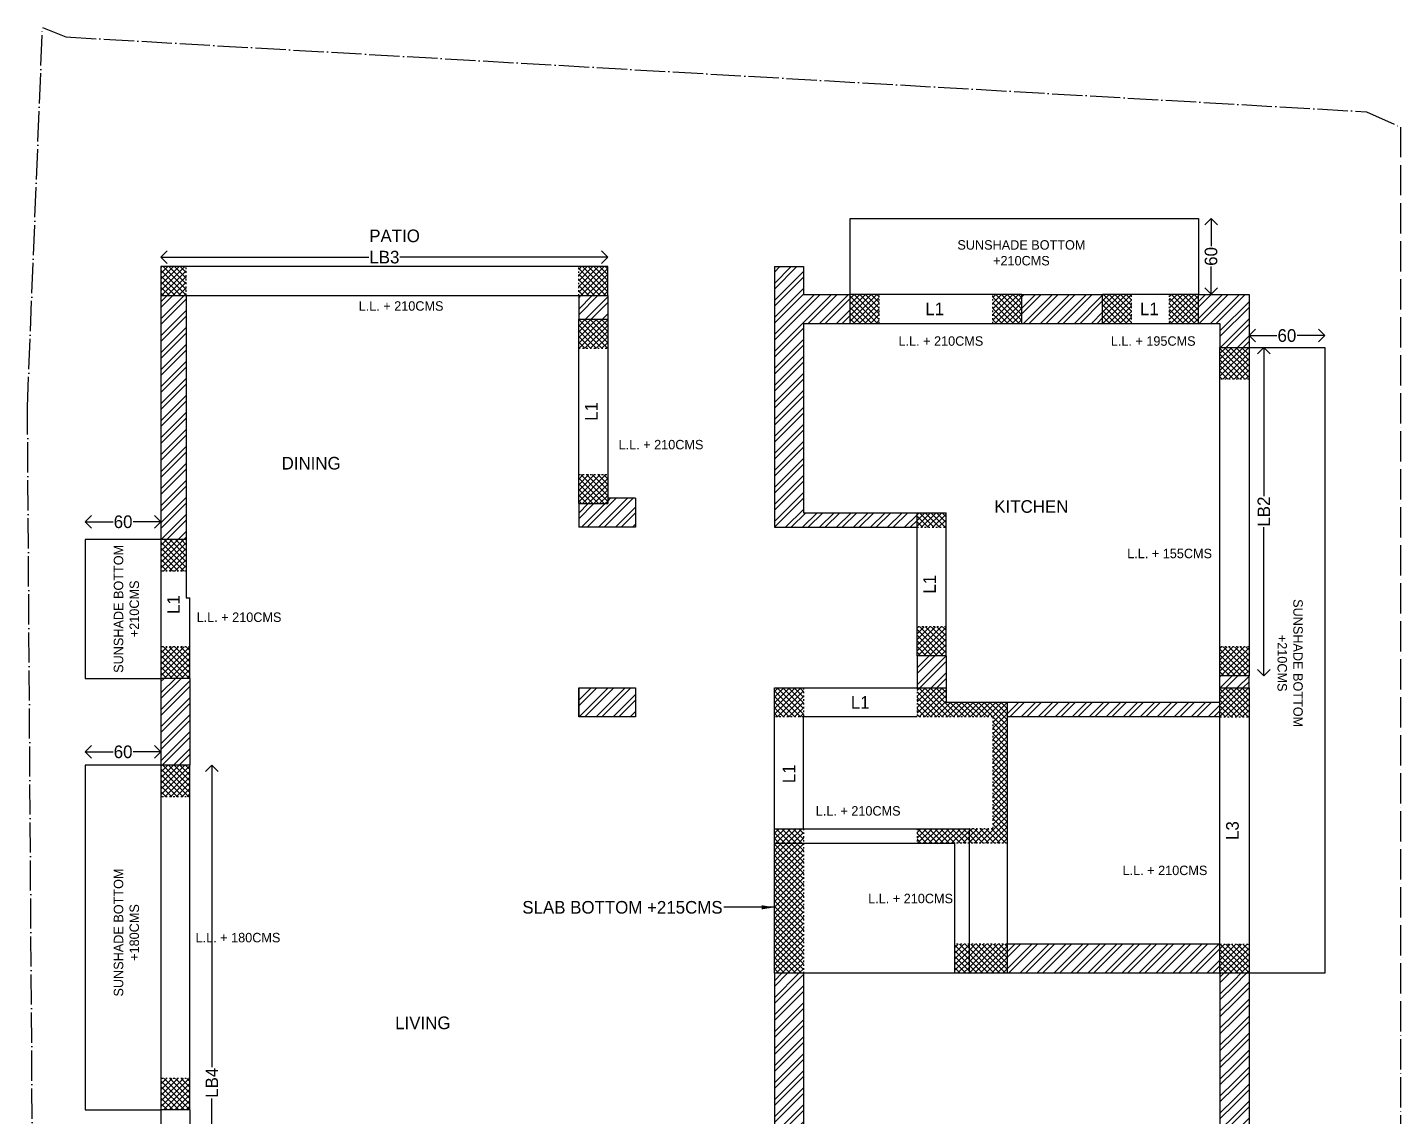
# Model space of a CAD drawing. Header units: metres. Extents: x -16 to 65907, y -5261 to 15511.
# Drawn here: x 19477 to 20564, y 2139 to 3002 of the extents above; entities that cross this region are included whole.
import ezdxf

# ---------------------------------------------------------------- set-up
doc = ezdxf.new("R2010")
doc.units = ezdxf.units.M
doc.header["$PDMODE"] = 67
doc.header["$PDSIZE"] = -5
doc.linetypes.add('ACAD_ISO03W100', pattern=[30, 12, -18])
doc.linetypes.add('ACAD_ISO04W100', pattern=[30, 24, -3, 0, -3])
doc.layers.get('0').update_dxf_attribs({"color": 6})
for name, color, linetype in [('BC-BOUNDARY', 3, 'ACAD_ISO04W100'), ('BC-DIMENSION', 8, 'Continuous'), ('BC-HATCH', 8, 'Continuous'), ('BC-LINTELS', 134, 'Continuous'), ('BC-SUNSHADE', 64, 'Continuous'), ('BC-TEXT', 7, 'Continuous'), ('BC-WALLS', 1, 'Continuous'), ('BC-WHITECOLOR', 7, 'Continuous')]:
    doc.layers.add(name, color=color, linetype=linetype)
doc.styles.add('BC-1IN50-1', font='FreeSans.ttf', dxfattribs={"height": 10})
doc.dimstyles.new('BC-1IN50-1', dxfattribs={"dimtxt": 10, "dimasz": 10, "dimexe": 0.18, "dimexo": 0.0625, "dimgap": 1, "dimtad": 0, "dimdec": 1, "dimzin": 12, "dimdsep": 46, "dimtxsty": 'BC-1IN50-1', "dimblk": 'OPEN90', "dimcen": 0.09, "dimse1": 1, "dimse2": 1, "dimclrd": 8, "dimclre": 256, "dimclrt": 7, "dimadec": 0, "dimazin": 0, "dimtfac": 1, "dimtdec": 0, "dimtofl": 0, "dimtmove": 1, "dimatfit": 3, "dimfxl": 1, "dimtolj": 1, "dimtzin": 0, "dimlwd": -3, "dimarcsym": 0})

# ---------------------------------------------------------------- blocks, each defined once
blk = doc.blocks.new('_OPEN90')
at = {"color": 0, "linetype": 'ByBlock'}
for p, q in [((0, 0), (-1, 0)), ((-0.5, 0.5), (0, 0)), ((0, 0), (-0.5, -0.5))]:
    blk.add_line(p, q, dxfattribs=at)
blk = doc.blocks.new('*D1463')
at = {"layer": 'BC-HATCH', "color": 8, "linetype": 'Continuous', "lineweight": -3}
for p, q in [((20454.4, 2758), (20466.4, 2758)), ((20494.4, 2758), (20482.4, 2758))]:
    blk.add_line(p, q, dxfattribs=at)
at = {"layer": 'Defpoints', "color": 0}
for p in [(20504.4, 2758), (20444.4, 2748.6), (20504.4, 2748.6)]:
    blk.add_point(p, dxfattribs=at)
at = {"layer": 'BC-HATCH', "color": 8, "lineweight": -3, "xscale": 10, "yscale": 10, "zscale": 10, "rotation": 180}
blk.add_blockref('_OPEN90', (20444.4, 2758), dxfattribs=at)
at = {"layer": 'BC-HATCH', "color": 8, "lineweight": -3, "xscale": 10, "yscale": 10, "zscale": 10}
blk.add_blockref('_OPEN90', (20504.4, 2758), dxfattribs=at)
at = {"layer": 'BC-HATCH', "color": 7, "insert": (20474.4, 2758), "char_height": 10, "attachment_point": 5, "style": 'BC-1IN50-1'}
blk.add_mtext('\\A1;60', dxfattribs=at)
blk = doc.blocks.new('*D1464')
at = {"layer": 'BC-HATCH', "color": 8, "linetype": 'Continuous', "lineweight": -3}
for p, q in [((20414.3, 2840.7), (20414.3, 2828.7)), ((20414.3, 2800.7), (20414.3, 2812.7))]:
    blk.add_line(p, q, dxfattribs=at)
at = {"layer": 'Defpoints', "color": 0}
for p in [(20404.4, 2850.7), (20404.4, 2790.7), (20414.3, 2790.7)]:
    blk.add_point(p, dxfattribs=at)
at = {"layer": 'BC-HATCH', "color": 8, "lineweight": -3, "xscale": 10, "yscale": 10, "zscale": 10}
for p, rotation in [((20414.3, 2850.7), 90), ((20414.3, 2790.7), 270)]:
    blk.add_blockref('_OPEN90', p, dxfattribs=dict(at, rotation=rotation))
at = {"layer": 'BC-HATCH', "color": 7, "insert": (20414.3, 2820.7), "char_height": 10, "attachment_point": 5, "rotation": 90, "style": 'BC-1IN50-1'}
blk.add_mtext('\\A1;60', dxfattribs=at)
blk = doc.blocks.new('*D1465')
at = {"layer": 'BC-HATCH', "color": 8, "linetype": 'Continuous', "lineweight": -3}
for p, q in [((19532.4, 2610.5), (19544.4, 2610.5)), ((19572.4, 2610.5), (19560.4, 2610.5))]:
    blk.add_line(p, q, dxfattribs=at)
at = {"layer": 'Defpoints', "color": 0}
for p in [(19522.4, 2610.5), (19522.4, 2596.4), (19582.4, 2596.4)]:
    blk.add_point(p, dxfattribs=at)
at = {"layer": 'BC-HATCH', "color": 8, "lineweight": -3, "xscale": 10, "yscale": 10, "zscale": 10, "rotation": 180}
blk.add_blockref('_OPEN90', (19522.4, 2610.5), dxfattribs=at)
at = {"layer": 'BC-HATCH', "color": 8, "lineweight": -3, "xscale": 10, "yscale": 10, "zscale": 10}
blk.add_blockref('_OPEN90', (19582.4, 2610.5), dxfattribs=at)
at = {"layer": 'BC-HATCH', "color": 7, "insert": (19552.4, 2610.5), "char_height": 10, "attachment_point": 5, "style": 'BC-1IN50-1'}
blk.add_mtext('\\A1;60', dxfattribs=at)
blk = doc.blocks.new('*D1466')
at = {"layer": 'BC-HATCH', "color": 8, "linetype": 'Continuous', "lineweight": -3}
for p, q in [((19532.4, 2428.3), (19544.4, 2428.3)), ((19572.4, 2428.3), (19560.4, 2428.3))]:
    blk.add_line(p, q, dxfattribs=at)
at = {"layer": 'Defpoints', "color": 0}
for p in [(19522.4, 2428.3), (19522.4, 2417.7), (19582.4, 2417.7)]:
    blk.add_point(p, dxfattribs=at)
at = {"layer": 'BC-HATCH', "color": 8, "lineweight": -3, "xscale": 10, "yscale": 10, "zscale": 10, "rotation": 180}
blk.add_blockref('_OPEN90', (19522.4, 2428.3), dxfattribs=at)
at = {"layer": 'BC-HATCH', "color": 8, "lineweight": -3, "xscale": 10, "yscale": 10, "zscale": 10}
blk.add_blockref('_OPEN90', (19582.4, 2428.3), dxfattribs=at)
at = {"layer": 'BC-HATCH', "color": 7, "insert": (19552.4, 2428.3), "char_height": 10, "attachment_point": 5, "style": 'BC-1IN50-1'}
blk.add_mtext('\\A1;60', dxfattribs=at)
blk = doc.blocks.new('*D1522')
at = {"layer": 'BC-DIMENSION', "color": 8, "linetype": 'Continuous', "lineweight": -3}
for p, q in [((19622.7, 2407.7), (19622.7, 2178.6)), ((19622.7, 1924.7), (19622.7, 2153.7))]:
    blk.add_line(p, q, dxfattribs=at)
at = {"layer": 'Defpoints', "color": 0}
for p in [(19582.4, 2417.7), (19622.7, 2417.7), (19582.4, 1914.7)]:
    blk.add_point(p, dxfattribs=at)
at = {"layer": 'BC-DIMENSION', "color": 8, "lineweight": -3, "xscale": 10, "yscale": 10, "zscale": 10}
for p, rotation in [((19622.7, 2417.7), 90), ((19622.7, 1914.7), 270)]:
    blk.add_blockref('_OPEN90', p, dxfattribs=dict(at, rotation=rotation))
at = {"layer": 'BC-DIMENSION', "color": 7, "insert": (19622.7, 2166.2), "char_height": 10, "attachment_point": 5, "rotation": 90, "style": 'BC-1IN50-1'}
blk.add_mtext('\\A1;{LB4}', dxfattribs=at)
blk = doc.blocks.new('*D1524')
at = {"layer": 'BC-DIMENSION', "color": 8, "linetype": 'Continuous', "lineweight": -3}
for p, q in [((19592.4, 2820.1), (19747, 2820.1)), ((19926.4, 2820.1), (19771.7, 2820.1))]:
    blk.add_line(p, q, dxfattribs=at)
at = {"layer": 'Defpoints', "color": 0}
for p in [(19936.4, 2820.1), (19582.4, 2812.7), (19936.4, 2812.7)]:
    blk.add_point(p, dxfattribs=at)
at = {"layer": 'BC-DIMENSION', "color": 8, "lineweight": -3, "xscale": 10, "yscale": 10, "zscale": 10, "rotation": 180}
blk.add_blockref('_OPEN90', (19582.4, 2820.1), dxfattribs=at)
at = {"layer": 'BC-DIMENSION', "color": 8, "lineweight": -3, "xscale": 10, "yscale": 10, "zscale": 10}
blk.add_blockref('_OPEN90', (19936.4, 2820.1), dxfattribs=at)
at = {"layer": 'BC-DIMENSION', "color": 7, "insert": (19759.4, 2820.1), "char_height": 10, "attachment_point": 5, "style": 'BC-1IN50-1'}
blk.add_mtext('\\A1;{LB3}', dxfattribs=at)
blk = doc.blocks.new('*D1525')
at = {"layer": 'BC-DIMENSION', "color": 8, "linetype": 'Continuous', "lineweight": -3}
for p, q in [((20456.1, 2738.6), (20456.1, 2630.9)), ((20456.1, 2498.6), (20456.1, 2606.2))]:
    blk.add_line(p, q, dxfattribs=at)
at = {"layer": 'Defpoints', "color": 0}
for p in [(20444.4, 2748.6), (20456.1, 2748.6), (20444.4, 2488.6)]:
    blk.add_point(p, dxfattribs=at)
at = {"layer": 'BC-DIMENSION', "color": 8, "lineweight": -3, "xscale": 10, "yscale": 10, "zscale": 10}
for p, rotation in [((20456.1, 2748.6), 90), ((20456.1, 2488.6), 270)]:
    blk.add_blockref('_OPEN90', p, dxfattribs=dict(at, rotation=rotation))
at = {"layer": 'BC-DIMENSION', "color": 7, "insert": (20456.1, 2618.6), "char_height": 10, "attachment_point": 5, "rotation": 90, "style": 'BC-1IN50-1'}
blk.add_mtext('\\A1;{LB2}', dxfattribs=at)

msp = doc.modelspace()

# ---------------------------------------------------------------- hatches: boundary and pattern name
at = {"layer": 'BC-HATCH', "linetype": 'Continuous'}
h = msp.add_hatch(dxfattribs=at)
h.set_pattern_fill('ANSI37', color=256, style=0)
h.paths.add_polyline_path([(19602.377, 2789.687), (19602.377, 2812.687), (19582.377, 2812.687), (19582.377, 2789.687)])
h = msp.add_hatch(dxfattribs=at)
h.set_pattern_fill('ANSI37', color=256, style=0)
h.paths.add_polyline_path([(19936.377, 2789.687), (19936.377, 2812.687), (19913.377, 2812.687), (19913.377, 2789.687)])
h = msp.add_hatch(dxfattribs=at)
h.set_pattern_fill('ANSI32', color=256, style=0)
h.paths.add_polyline_path([(20128.377, 2767.671), (20128.377, 2790.671), (20091.377, 2790.671), (20091.377, 2812.687), (20068.377, 2812.687), (20068.377, 2629.159), (20068.377, 2606.159), (20181.377, 2606.159), (20181.377, 2617.659), (20091.377, 2617.659), (20091.377, 2767.671)])
h = msp.add_hatch(dxfattribs=at)
h.set_pattern_fill('ANSI32', color=256, style=0)
h.paths.add_polyline_path([(19602.377, 2596.409), (19602.377, 2789.687), (19582.377, 2789.687), (19582.377, 2596.409)])
h = msp.add_hatch(dxfattribs=at)
h.set_pattern_fill('ANSI32', color=256, style=0)
h.paths.add_polyline_path([(19936.377, 2770.923), (19936.377, 2789.687), (19913.377, 2789.687), (19913.377, 2770.923)])
h = msp.add_hatch(dxfattribs=at)
h.set_pattern_fill('ANSI37', color=256, style=0)
h.paths.add_polyline_path([(20151.377, 2767.671), (20151.377, 2790.671), (20128.377, 2790.671), (20128.377, 2767.671)])
h = msp.add_hatch(dxfattribs=at)
h.set_pattern_fill('ANSI37', color=256, style=0)
h.paths.add_polyline_path([(20264.377, 2767.671), (20264.377, 2790.671), (20241.377, 2790.671), (20241.377, 2767.671)])
h = msp.add_hatch(dxfattribs=at)
h.set_pattern_fill('ANSI32', color=256, style=0)
h.paths.add_polyline_path([(20328.377, 2767.671), (20328.377, 2790.671), (20264.377, 2790.671), (20264.377, 2767.671)])
h = msp.add_hatch(dxfattribs=at)
h.set_pattern_fill('ANSI37', color=256, style=0)
h.paths.add_polyline_path([(20351.377, 2767.671), (20351.377, 2790.671), (20328.377, 2790.671), (20328.377, 2767.671)])
h = msp.add_hatch(dxfattribs=at)
h.set_pattern_fill('ANSI37', color=256, style=0)
h.paths.add_polyline_path([(20404.377, 2767.671), (20404.377, 2790.671), (20381.377, 2790.671), (20381.377, 2767.671)])
h = msp.add_hatch(dxfattribs=at)
h.set_pattern_fill('ANSI32', color=256, style=0)
h.paths.add_polyline_path([(20444.377, 2748.565), (20444.377, 2790.671), (20404.377, 2790.671), (20404.377, 2767.671), (20421.377, 2767.671), (20421.377, 2748.565)])
h = msp.add_hatch(dxfattribs=at)
h.set_pattern_fill('ANSI37', color=256, style=0)
h.paths.add_polyline_path([(19936.377, 2747.923), (19936.377, 2770.923), (19913.377, 2770.923), (19913.377, 2747.923)])
h = msp.add_hatch(dxfattribs=at)
h.set_pattern_fill('ANSI37', color=256, style=0)
h.paths.add_polyline_path([(20444.377, 2723.565), (20444.377, 2748.565), (20421.377, 2748.565), (20421.377, 2723.565)])
h = msp.add_hatch(dxfattribs=at)
h.set_pattern_fill('ANSI37', color=256, style=0)
h.paths.add_polyline_path([(19936.377, 2624.923), (19936.377, 2647.923), (19913.377, 2647.923), (19913.377, 2624.923)])
h = msp.add_hatch(dxfattribs=at)
h.set_pattern_fill('ANSI32', color=256, style=0)
h.paths.add_polyline_path([(19958.377, 2606.159), (19958.377, 2629.159), (19936.377, 2629.159), (19936.377, 2624.923), (19913.377, 2624.923), (19913.377, 2606.159)])
h = msp.add_hatch(dxfattribs=at)
h.set_pattern_fill('ANSI37', color=256, style=0)
h.paths.add_polyline_path([(20204.377, 2606.159), (20204.377, 2617.659), (20181.377, 2617.659), (20181.377, 2606.159)])
h = msp.add_hatch(dxfattribs=at)
h.set_pattern_fill('ANSI37', color=256, style=0)
h.paths.add_polyline_path([(19602.377, 2571.409), (19602.377, 2596.409), (19582.377, 2596.409), (19582.377, 2571.409)])
h = msp.add_hatch(dxfattribs=at)
h.set_pattern_fill('ANSI37', color=256, style=0)
h.paths.add_polyline_path([(20204.377, 2504.459), (20204.377, 2527.459), (20181.377, 2527.459), (20181.377, 2504.459)])
h = msp.add_hatch(dxfattribs=at)
h.set_pattern_fill('ANSI37', color=256, style=0)
h.paths.add_polyline_path([(19605.377, 2486.4), (19605.377, 2511.4), (19582.377, 2511.4), (19582.377, 2486.4)])
h = msp.add_hatch(dxfattribs=at)
h.set_pattern_fill('ANSI32', color=256, style=0)
h.paths.add_polyline_path([(20204.377, 2478.959), (20204.377, 2504.459), (20181.377, 2504.459), (20181.377, 2478.959)])
h = msp.add_hatch(dxfattribs=at)
h.set_pattern_fill('ANSI37', color=256, style=0)
h.paths.add_polyline_path([(20444.377, 2488.565), (20444.377, 2511.565), (20421.377, 2511.565), (20421.377, 2488.565)])
h = msp.add_hatch(dxfattribs=at)
h.set_pattern_fill('ANSI32', color=256, style=0)
h.paths.add_polyline_path([(19605.377, 2417.659), (19605.377, 2486.4), (19582.377, 2486.4), (19582.377, 2417.659)])
h = msp.add_hatch(dxfattribs=at)
h.set_pattern_fill('ANSI32', color=256, style=0)
h.paths.add_polyline_path([(20444.377, 2478.959), (20444.377, 2488.565), (20421.377, 2488.565), (20421.377, 2478.959)])
h = msp.add_hatch(dxfattribs=at)
h.set_pattern_fill('ANSI32', color=256, style=0)
h.paths.add_polyline_path([(19958.377, 2455.959), (19958.377, 2478.959), (19913.377, 2478.959), (19913.377, 2455.959)])
h = msp.add_hatch(dxfattribs=at)
h.set_pattern_fill('ANSI37', color=256, style=0)
h.paths.add_polyline_path([(20091.377, 2455.959), (20091.377, 2478.959), (20068.377, 2478.959), (20068.377, 2455.959)])
h = msp.add_hatch(dxfattribs=at)
h.set_pattern_fill('ANSI37', color=256, style=0)
h.paths.add_polyline_path([(20252.877, 2355.959), (20252.877, 2467.459), (20204.377, 2467.459), (20204.377, 2478.959), (20181.377, 2478.959), (20181.377, 2455.959), (20241.377, 2455.959), (20241.377, 2367.459), (20222.877, 2367.459), (20222.877, 2355.959)])
h = msp.add_hatch(dxfattribs=at)
h.set_pattern_fill('ANSI37', color=256, style=0)
h.paths.add_polyline_path([(20444.377, 2455.959), (20444.377, 2478.959), (20421.377, 2478.959), (20421.377, 2455.959)])
h = msp.add_hatch(dxfattribs=at)
h.set_pattern_fill('ANSI32', color=256, style=0)
h.paths.add_polyline_path([(20421.377, 2455.959), (20421.377, 2467.459), (20252.877, 2467.459), (20252.877, 2455.959)])
h = msp.add_hatch(dxfattribs=at)
h.set_pattern_fill('ANSI37', color=256, style=0)
h.paths.add_polyline_path([(19605.377, 2392.659), (19605.377, 2417.659), (19582.377, 2417.659), (19582.377, 2392.659)])
h = msp.add_hatch(dxfattribs=at)
h.set_pattern_fill('ANSI37', color=256, style=0)
h.paths.add_polyline_path([(20091.377, 2355.959), (20091.377, 2367.459), (20068.377, 2367.459), (20068.377, 2355.959)])
h = msp.add_hatch(dxfattribs=at)
h.set_pattern_fill('ANSI37', color=256, style=0)
h.paths.add_polyline_path([(20222.877, 2355.959), (20222.877, 2367.459), (20181.377, 2367.459), (20181.377, 2355.959), (20211.377, 2355.959)])
h = msp.add_hatch(dxfattribs=at)
h.set_pattern_fill('ANSI37', color=256, style=0)
h.paths.add_polyline_path([(20091.377, 2252.959), (20091.377, 2355.959), (20068.377, 2355.959), (20068.377, 2252.959)])
h = msp.add_hatch(dxfattribs=at)
h.set_pattern_fill('ANSI37', color=256, style=0)
h.paths.add_polyline_path([(20222.877, 2252.959), (20222.877, 2275.959), (20211.377, 2275.959), (20211.377, 2252.959)])
h = msp.add_hatch(dxfattribs=at)
h.set_pattern_fill('ANSI37', color=256, style=0)
h.paths.add_polyline_path([(20252.877, 2252.959), (20252.877, 2275.959), (20222.877, 2275.959), (20222.877, 2252.959)])
h = msp.add_hatch(dxfattribs=at)
h.set_pattern_fill('ANSI32', color=256, style=0)
h.paths.add_polyline_path([(20421.377, 2252.959), (20421.377, 2275.959), (20252.877, 2275.959), (20252.877, 2252.959)])
h = msp.add_hatch(dxfattribs=at)
h.set_pattern_fill('ANSI37', color=256, style=0)
h.paths.add_polyline_path([(20444.377, 2252.959), (20444.377, 2275.959), (20421.377, 2275.959), (20421.377, 2252.959)])
h = msp.add_hatch(dxfattribs=at)
h.set_pattern_fill('ANSI32', color=256, style=0)
h.paths.add_polyline_path([(20091.377, 2101.959), (20091.377, 2252.959), (20068.377, 2252.959), (20068.377, 2101.959)])
h = msp.add_hatch(dxfattribs=at)
h.set_pattern_fill('ANSI32', color=256, style=0)
h.paths.add_polyline_path([(20432.877, 2090.459), (20432.877, 2252.959), (20421.377, 2252.959), (20421.377, 2090.459)])
h = msp.add_hatch(dxfattribs=at)
h.set_pattern_fill('ANSI32', color=256, style=0)
h.paths.add_polyline_path([(20444.377, 2090.459), (20444.377, 2252.959), (20432.877, 2252.959), (20432.877, 2090.459)])
h = msp.add_hatch(dxfattribs=at)
h.set_pattern_fill('ANSI37', color=256, style=0)
h.paths.add_polyline_path([(19605.377, 2144.659), (19605.377, 2169.659), (19582.377, 2169.659), (19582.377, 2144.659)])

# ---------------------------------------------------------------- linework, layer by layer
msp.add_line((20068.377, 2606.159), (20068.377, 2606.159))
at = {"layer": 'BC-BOUNDARY'}
for p, q in [((19476.626, 2701.29), (19488.525, 3002.045)), ((19488.525, 3002.045), (19507.064, 2994.543)), ((19507.064, 2994.543), (20537.435, 2935.266)), ((20537.435, 2935.266), (20564.419, 2923.195)), ((20564.419, 2923.195), (20564.419, 1622.344)), ((19484.353, 1535.8), (19476.626, 2701.29))]:
    msp.add_line(p, q, dxfattribs=at)
at = {"layer": 'BC-LINTELS', "linetype": 'Continuous'}
for p, q in [((20128.377, 2767.671), (20128.377, 2790.671)), ((20264.377, 2790.671), (20128.377, 2790.671)), ((20264.377, 2767.671), (20264.377, 2790.671)), ((20328.377, 2767.671), (20328.377, 2790.671)), ((20404.377, 2790.671), (20328.377, 2790.671)), ((20404.377, 2767.671), (20404.377, 2790.671)), ((19913.377, 2770.923), (19936.377, 2770.923)), ((19913.377, 2624.923), (19913.377, 2770.923)), ((19936.377, 2770.923), (19936.377, 2624.923)), ((20128.377, 2767.671), (20264.377, 2767.671)), ((20328.377, 2767.671), (20404.377, 2767.671)), ((19913.377, 2624.923), (19936.377, 2624.923)), ((20181.377, 2504.459), (20181.377, 2617.659)), ((20181.377, 2617.659), (20204.377, 2617.659)), ((20204.377, 2504.459), (20204.377, 2617.659)), ((19602.377, 2596.409), (19582.377, 2596.409)), ((19582.377, 2596.409), (19582.377, 2486.4)), ((19605.377, 2486.4), (19605.377, 2550.173)), ((20204.377, 2504.459), (20181.377, 2504.459)), ((19605.377, 2486.4), (19582.377, 2486.4)), ((20444.377, 2488.565), (20421.377, 2488.565)), ((20068.377, 2252.959), (20068.377, 2478.959)), ((20068.377, 2478.959), (20204.377, 2478.959)), ((20421.377, 2478.959), (20444.377, 2478.959)), ((20091.377, 2367.459), (20091.377, 2455.959)), ((20181.377, 2455.959), (20091.377, 2455.959)), ((19605.377, 2417.659), (19582.377, 2417.659)), ((19582.377, 2417.659), (19582.377, 2144.659)), ((19605.377, 2144.659), (19605.377, 2417.659)), ((20068.377, 2367.459), (20222.877, 2367.459)), ((20222.877, 2252.959), (20222.877, 2367.459)), ((20068.377, 2355.959), (20211.377, 2355.959)), ((20211.377, 2252.959), (20211.377, 2355.959)), ((19605.377, 2144.659), (19582.377, 2144.659))]:
    msp.add_line(p, q, dxfattribs=at)
msp.add_lwpolyline([(19936.377, 2789.687), (19936.377, 2812.687), (19582.377, 2812.687), (19582.377, 2789.687)], close=True, dxfattribs=at)
for points in [[(20421.377, 2488.565), (20421.377, 2748.565), (20444.377, 2748.565), (20444.377, 2488.565)], [(19602.377, 2596.409), (19602.377, 2550.173), (19605.377, 2550.173)], [(20444.377, 2478.959), (20444.377, 2252.959), (20421.377, 2252.959), (20421.377, 2478.959)]]:
    msp.add_lwpolyline(points, dxfattribs=at)
at = {"layer": 'BC-SUNSHADE', "linetype": 'Continuous'}
for p, q in [((20128.377, 2790.671), (20128.377, 2850.671)), ((20128.377, 2850.671), (20404.377, 2850.671)), ((20404.377, 2850.671), (20404.377, 2790.671)), ((20204.377, 2478.959), (20204.377, 2467.459)), ((20252.877, 2467.459), (20204.377, 2467.459)), ((20252.877, 2467.459), (20252.877, 2252.959)), ((20068.377, 2355.959), (20068.377, 2367.459)), ((20252.877, 2252.959), (20068.377, 2252.959)), ((20222.877, 2252.959), (20211.377, 2252.959))]:
    msp.add_line(p, q, dxfattribs=at)
for points in [[(20444.377, 2748.565), (20504.377, 2748.565), (20504.377, 2252.959), (20444.377, 2252.959)], [(19582.377, 2596.409), (19522.377, 2596.409), (19522.377, 2486.4), (19582.377, 2486.4)], [(19582.377, 2417.659), (19522.377, 2417.659), (19522.377, 2144.659), (19582.377, 2144.659)]]:
    msp.add_lwpolyline(points, dxfattribs=at)
at = {"layer": 'BC-WALLS'}
for p, q in [((20068.377, 2812.687), (20091.377, 2812.687)), ((20068.377, 2812.687), (20068.377, 2629.159)), ((20091.377, 2812.687), (20091.377, 2790.671)), ((19582.377, 2789.687), (19582.377, 2596.409)), ((19602.377, 2789.687), (19602.377, 2596.409)), ((19913.377, 2789.687), (19913.377, 2770.923)), ((19936.377, 2789.687), (19936.377, 2770.923)), ((20091.377, 2790.671), (20128.377, 2790.671)), ((20264.377, 2790.671), (20328.377, 2790.671)), ((20404.377, 2790.671), (20444.377, 2790.671)), ((20444.377, 2790.671), (20444.377, 2748.565)), ((20091.377, 2767.671), (20128.377, 2767.671)), ((20091.377, 2767.671), (20091.377, 2617.659)), ((20264.377, 2767.671), (20328.377, 2767.671)), ((20404.377, 2767.671), (20421.377, 2767.671)), ((20421.377, 2767.671), (20421.377, 2748.565)), ((19913.377, 2624.923), (19913.377, 2606.159)), ((19958.377, 2629.159), (19936.377, 2629.159)), ((19958.377, 2629.159), (19958.377, 2606.159)), ((20068.377, 2629.159), (20068.377, 2606.159)), ((20068.377, 2629.159), (20068.377, 2629.159)), ((20091.377, 2617.659), (20181.377, 2617.659)), ((19958.377, 2606.159), (19913.377, 2606.159)), ((20068.377, 2606.159), (20181.377, 2606.159)), ((20181.377, 2504.459), (20181.377, 2478.959)), ((20204.377, 2504.459), (20204.377, 2478.959)), ((19582.377, 2486.4), (19582.377, 2417.659)), ((19605.377, 2486.4), (19605.377, 2417.659)), ((20421.377, 2478.959), (20421.377, 2488.565)), ((20444.377, 2478.959), (20444.377, 2488.565)), ((19913.377, 2478.959), (19913.377, 2455.959)), ((20421.377, 2467.459), (20252.877, 2467.459)), ((20421.377, 2455.959), (20252.877, 2455.959)), ((20421.377, 2275.959), (20252.877, 2275.959)), ((20068.377, 2252.959), (20068.377, 2101.959)), ((20091.377, 2252.959), (20091.377, 2101.959)), ((20421.377, 2252.959), (20252.877, 2252.959)), ((20421.377, 2252.959), (20421.377, 2066.659)), ((20444.377, 2252.959), (20444.377, 2066.659)), ((19582.377, 2144.659), (19582.377, 2101.959)), ((19605.377, 2144.659), (19605.377, 2101.959))]:
    msp.add_line(p, q, dxfattribs=at)
msp.add_lwpolyline([(19913.377, 2455.959), (19913.377, 2478.959), (19958.377, 2478.959), (19958.377, 2455.959)], close=True, dxfattribs=at)
at = {"layer": 'BC-WHITECOLOR', "linetype": 'ACAD_ISO03W100', "ltscale": 0.1}
for p, q in [((19602.377, 2789.687), (19602.377, 2812.687)), ((19913.377, 2789.687), (19913.377, 2812.687)), ((20151.377, 2767.671), (20151.377, 2790.671)), ((20241.377, 2767.671), (20241.377, 2790.671)), ((20351.377, 2767.671), (20351.377, 2790.671)), ((20381.377, 2767.671), (20381.377, 2790.671)), ((19913.377, 2747.923), (19936.377, 2747.923)), ((20444.377, 2723.565), (20421.377, 2723.565)), ((19913.377, 2647.923), (19936.377, 2647.923)), ((20181.377, 2606.159), (20204.377, 2606.159)), ((19602.377, 2571.409), (19582.377, 2571.409)), ((20204.377, 2527.459), (20181.377, 2527.459)), ((19605.377, 2511.4), (19582.377, 2511.4)), ((20444.377, 2511.565), (20421.377, 2511.565)), ((20091.377, 2478.959), (20091.377, 2455.959)), ((20181.377, 2478.959), (20181.377, 2455.959)), ((20091.377, 2455.959), (20068.377, 2455.959)), ((20241.377, 2455.959), (20181.377, 2455.959)), ((20241.377, 2455.959), (20241.377, 2367.459)), ((20421.377, 2455.959), (20444.377, 2455.959)), ((19605.377, 2392.659), (19582.377, 2392.659)), ((20091.377, 2367.459), (20091.377, 2355.959)), ((20181.377, 2367.459), (20181.377, 2355.959)), ((20241.377, 2367.459), (20222.877, 2367.459)), ((20091.377, 2355.959), (20091.377, 2252.959)), ((20222.877, 2355.959), (20211.377, 2355.959)), ((20252.877, 2355.959), (20222.877, 2355.959)), ((20222.877, 2275.959), (20211.377, 2275.959)), ((20252.877, 2275.959), (20222.877, 2275.959)), ((20421.377, 2275.959), (20444.377, 2275.959)), ((19605.377, 2169.659), (19582.377, 2169.659))]:
    msp.add_line(p, q, dxfattribs=at)

# ---------------------------------------------------------------- texts
at = {"layer": 'BC-SUNSHADE', "color": 7, "linetype": 'Continuous', "char_height": 10, "style": 'BC-1IN50-1'}
for s, insert, width, attachment_point in [('{\\pxqc;L1}', (20195.377, 2779.171), 172.6572, 5), ('{\\pxqc;L1}', (20365.377, 2779.171), 172.6572, 5), ('{\\pxqc;L1}', (20136.377, 2467.459), 90, 5), ('{SLAB BOTTOM +215CMS}', (20027.326, 2310.195), 172.6572, 3)]:
    msp.add_mtext(s, dxfattribs=dict(at, insert=insert, width=width, attachment_point=attachment_point))
at = {"layer": 'BC-SUNSHADE', "color": 7, "linetype": 'Continuous', "char_height": 10, "attachment_point": 5, "rotation": 90, "style": 'BC-1IN50-1'}
for s, insert, width in [('{\\pxqc;L1}', (19923.311, 2697.923), 172.6572), ('{\\pxqc;L1}', (20191.311, 2561.059), 172.6572), ('{\\pxqc;L1}', (19592.311, 2544.988), 172.6572), ('{\\pxqc;L1}', (20079.877, 2410.959), 90), ('{\\pxqc;L3}', (20431.311, 2365.959), 172.6572)]:
    msp.add_mtext(s, dxfattribs=dict(at, insert=insert, width=width))
at = {"layer": 'BC-TEXT', "style": 'BC-1IN50-1'}
for s, insert, char_height, width, attachment_point in [('{\\fUbuntu|b0|i0|c0|p34;{\\C7;PATIO}}', (19767.435, 2836.932), 10, 156.4473, 5), ('{\\pxqc;\\fUbuntu|b0|i0|c0|p34;{\\C7;SUNSHADE BOTTOM +210CMS}}', (20264.061, 2823.519), 7.5, 105.17023, 5), ('{\\pxql;\\fUbuntu|b0|i0|c0|p34;{\\C7;L.L. + 210CMS}}', (19739.02, 2781.399), 7.5, 105.17023, 4), ('{\\pxql;\\fUbuntu|b0|i0|c0|p34;{\\C7;L.L. + 210CMS}}', (20166.686, 2753.648), 7.5, 105.17023, 4), ('{\\pxql;\\fUbuntu|b0|i0|c0|p34;{\\C7;L.L. + 195CMS}}', (20334.881, 2753.648), 7.5, 105.17023, 4), ('{\\pxql;\\fUbuntu|b0|i0|c0|p34;{\\C7;L.L. + 210CMS}}', (19944.951, 2671.589), 7.5, 105.17023, 4), ('{\\fUbuntu|b0|i0|c0|p34;{\\C7;DINING}}', (19701.369, 2656.866), 10, 156.4473, 5), ('{\\fUbuntu|b0|i0|c0|p34;{\\C7;KITCHEN}}', (20271.929, 2622.583), 10, 156.4473, 5), ('{\\pxql;\\fUbuntu|b0|i0|c0|p34;{\\C7;L.L. + 155CMS}}', (20453.063, 2585.381), 7.5, 105.17023, 6), ('{\\pxql;\\fUbuntu|b0|i0|c0|p34;{\\C7;L.L. + 210CMS}}', (19610.64, 2534.904), 7.5, 105.17023, 4), ('{\\pxql;\\fUbuntu|b0|i0|c0|p34;{\\C7;L.L. + 210CMS}}', (20206.322, 2381.497), 7.5, 105.17023, 6), ('{\\pxql;\\fUbuntu|b0|i0|c0|p34;{\\C7;L.L. + 210CMS}}', (20449.377, 2334.405), 7.5, 105.17023, 6), ('{\\pxql;\\fUbuntu|b0|i0|c0|p34;{\\C7;L.L. + 210CMS}}', (20247.844, 2312.125), 7.5, 105.17023, 6), ('{\\pxql;\\fUbuntu|b0|i0|c0|p34;{\\C7;L.L. + 180CMS}}', (19609.808, 2281.159), 7.5, 105.17023, 4), ('{\\fUbuntu|b0|i0|c0|p34;{\\C7;LIVING}}', (19789.862, 2213.606), 10, 156.4473, 5)]:
    msp.add_mtext(s, dxfattribs=dict(at, insert=insert, char_height=char_height, width=width, attachment_point=attachment_point))
at = {"layer": 'BC-TEXT', "char_height": 7.5, "width": 105.17023, "attachment_point": 5, "style": 'BC-1IN50-1'}
for s, insert, rotation in [('{\\pxqc;\\fUbuntu|b0|i0|c0|p34;{\\C7;SUNSHADE BOTTOM +210CMS}}', (19555.055, 2541.582), 90), ('{\\pxqc;\\fUbuntu|b0|i0|c0|p34;{\\C7;SUNSHADE BOTTOM +210CMS}}', (20476.896, 2498.555), 270), ('{\\pxqc;\\fUbuntu|b0|i0|c0|p34;{\\C7;SUNSHADE BOTTOM +180CMS}}', (19555.055, 2285.226), 90)]:
    msp.add_mtext(s, dxfattribs=dict(at, insert=insert, rotation=rotation))

# ---------------------------------------------------------------- dimensions: what is measured, and where the dimension line sits
at = {"layer": 'BC-DIMENSION', "linetype": 'Continuous'}
dim = msp.add_linear_dim(base=(19936.377, 2820.12), p1=(19582.377, 2812.687), p2=(19936.377, 2812.687), text='{LB3}', dimstyle='BC-1IN50-1', override={"dimtolj": 1}, dxfattribs=at)
dim.commit()
dim.dimension.update_dxf_attribs({"geometry": '*D1524', "text_midpoint": (19759.377, 2820.12)})
for base, p1, p2, text, picture, middle in [((20456.073, 2748.565), (20444.377, 2488.565), (20444.377, 2748.565), '{LB2}', '*D1525', (20456.073, 2618.565)), ((19622.683, 2417.659), (19582.377, 1914.659), (19582.377, 2417.659), '{LB4}', '*D1522', (19622.683, 2166.159))]:
    dim = msp.add_linear_dim(base=base, p1=p1, p2=p2, angle=90, text=text, dimstyle='BC-1IN50-1', override={"dimtolj": 1}, dxfattribs=at)
    dim.commit()
    dim.dimension.update_dxf_attribs({"geometry": picture, "text_midpoint": middle})
at = {"layer": 'BC-HATCH', "linetype": 'Continuous'}
dim = msp.add_linear_dim(base=(20414.286, 2790.671), p1=(20404.377, 2850.671), p2=(20404.377, 2790.671), angle=90, dimstyle='BC-1IN50-1', override={"dimlfac": 1}, dxfattribs=at)
dim.commit()
dim.dimension.update_dxf_attribs({"geometry": '*D1464', "text_midpoint": (20414.286, 2820.671)})
for base, p1, p2, picture, middle in [((20504.377, 2758.022), (20444.377, 2748.565), (20504.377, 2748.565), '*D1463', (20474.377, 2758.022)), ((19522.377, 2610.537), (19582.377, 2596.409), (19522.377, 2596.409), '*D1465', (19552.377, 2610.537)), ((19522.377, 2428.265), (19582.377, 2417.659), (19522.377, 2417.659), '*D1466', (19552.377, 2428.265))]:
    dim = msp.add_linear_dim(base=base, p1=p1, p2=p2, dimstyle='BC-1IN50-1', override={"dimlfac": 1}, dxfattribs=at)
    dim.commit()
    dim.dimension.update_dxf_attribs({"geometry": picture, "text_midpoint": middle})

# ---------------------------------------------------------------- leaders
at = {"layer": 'BC-SUNSHADE', "linetype": 'Continuous', "annotation_type": 0, "has_hookline": 1, "hookline_direction": 1, "text_width": 161.619}
msp.add_leader([(20068.377, 2305.195), (20028.326, 2305.195)], dimstyle='BC-1IN50-1', override={"dimtad": 0}, dxfattribs=at)

doc.saveas('drawing.dxf')
